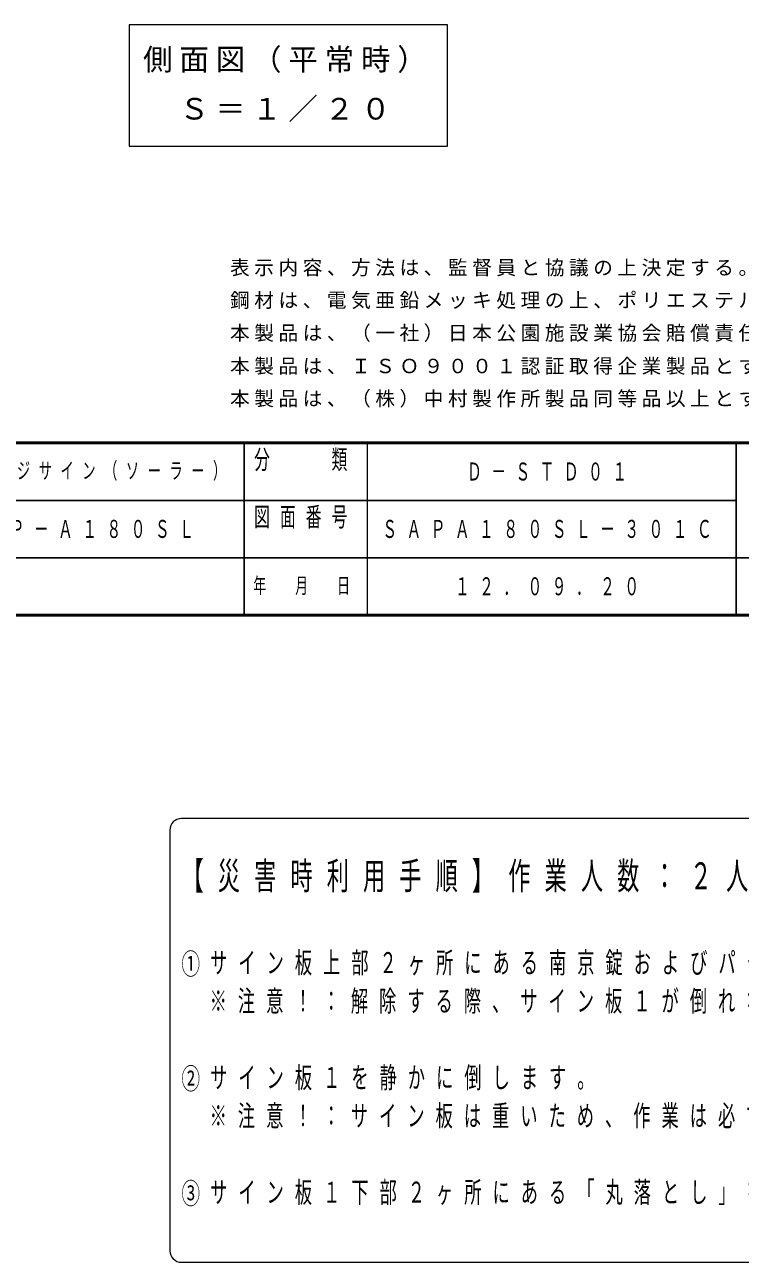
# Model space of a CAD drawing. Units: millimetres on the paper, scale 1:20. Extents: x -365 to 0, y -79 to 257.
# Drawn here: x -156.8 to -69.5, y -79 to 72 of the extents above; entities that cross this region are included whole.
import ezdxf
from ezdxf.enums import TextEntityAlignment as Align

# ---------------------------------------------------------------- set-up
doc = ezdxf.new("R2010")
doc.units = ezdxf.units.MM
for name, color, linetype, lineweight in [('1_20', 4, 'Continuous', 25), ('CLASS1', 7, 'Continuous', 13), ('NAKAMURA図枠', 7, 'Continuous', 13)]:
    doc.layers.add(name, color=color, linetype=linetype, lineweight=lineweight)
doc.layers.add('99', color=7, linetype='Continuous')
doc.styles.add('ＭＳ ゴシック', font='')
doc.styles.get('ＭＳ ゴシック').set_extended_font_data('MS Gothic')

msp = doc.modelspace()

# ---------------------------------------------------------------- linework, layer by layer
at = {"layer": '1_20', "color": 7, "lineweight": 13}
for p, q in [((-144.023, 72.026), (-144.023, 57.226)), ((-105.223, 72.026), (-144.023, 72.026)), ((-105.223, 57.226), (-105.223, 72.026)), ((-144.023, 57.226), (-105.223, 57.226))]:
    msp.add_line(p, q, dxfattribs=at)
at = {"layer": 'CLASS1'}
for p, q in [((-8.162, -24.818), (-137.662, -24.818)), ((-139.062, -26.218), (-139.062, -77.551)), ((-137.662, -78.951), (-8.162, -78.951))]:
    msp.add_line(p, q, dxfattribs=at)
for centre, start, end in [((-137.662, -26.218), 90, 180), ((-137.662, -77.551), 180, 270)]:
    msp.add_arc(centre, 1.4, start, end, dxfattribs=at)
at = {"layer": 'NAKAMURA図枠', "lineweight": 50}
for p, q in [((-365, 21), (0, 21)), ((-365, 0), (0, 0))]:
    msp.add_line(p, q, dxfattribs=at)
at = {"layer": 'NAKAMURA図枠', "lineweight": 25}
for p, q in [((-130, 21), (-130, 0)), ((-70, 21), (-70, 0)), ((-182.5, 14), (-70, 14)), ((-237.5, 7), (0, 7))]:
    msp.add_line(p, q, dxfattribs=at)
at = {"layer": 'NAKAMURA図枠'}
msp.add_line((-115, 21), (-115, 0), dxfattribs=at)

# ---------------------------------------------------------------- texts
at = {"layer": '1_20', "color": 7, "char_height": 2.639, "attachment_point": 5, "style": 'ＭＳ ゴシック'}
for s, insert in [('\\T1.23;側面図（平常時）', (-124.623, 67.626)), ('\\T1.23;Ｓ＝１／２０', (-124.623, 61.626))]:
    msp.add_mtext(s, dxfattribs=dict(at, insert=insert))
at = {"layer": '99', "attachment_point": 5, "style": 'ＭＳ ゴシック'}
for s, insert, char_height in [('\\T1.64;\\W0.6;メッセージサイン（ソーラー）', (-149.75, 17.5), 1.979), ('\\T1.64;\\W0.6;Ｄ－ＳＴＤ０１', (-92.5, 17.5), 2.199), ('\\T1.64;\\W0.6;ＳＡＰ－Ａ１８０ＳＬ', (-149.75, 10.5), 2.199), ('\\T1.64;\\W0.6;ＳＡＰＡ１８０ＳＬ－３０１Ｃ', (-92.5, 10.5), 2.199), ('\\T1.64;\\W0.6;１２．０９．２０', (-92.5, 3.5), 2.199)]:
    msp.add_mtext(s, dxfattribs=dict(at, insert=insert, char_height=char_height))
at = {"layer": 'CLASS1', "style": 'ＭＳ ゴシック', "width": 0.65}
for s, p in [('①', (-137.662, -42.551)), ('②', (-137.662, -56.551)), ('③', (-137.662, -70.551))]:
    msp.add_text(s, height=2.566, dxfattribs=at).set_placement(p, align=Align.MIDDLE_LEFT)
at = {"layer": 'CLASS1', "style": 'ＭＳ ゴシック'}
for s, insert, char_height, attachment_point in [('\\T1.23;表示内容、方法は、監督員と協議の上決定する。', (-131.732, 41.315), 1.76, 7), ('\\T1.23;鋼材は、電気亜鉛メッキ処理の上、ポリエステル樹脂粉体塗装（ダークグレー）仕上げとする。', (-131.732, 37.315), 1.76, 7), ('\\T1.23;本製品は、（一社）日本公園施設業協会賠償責任保険加入製品とする。', (-131.732, 33.315), 1.76, 7), ('\\T1.23;本製品は、ＩＳＯ９００１認証取得企業製品とする。', (-131.732, 29.315), 1.76, 7), ('\\T1.23;本製品は、（株）中村製作所製品同等品以上とする。', (-131.732, 25.315), 1.76, 7), ('\\T1.64;\\W0.6;【災害時利用手順】作業人数：２人', (-137.651, -32.003), 3.299, 4), ('\\T1.64;\\W0.6;サイン板上部２ヶ所にある南京錠およびパチン錠をそれぞれ解除します。', (-134.162, -42.551), 2.566, 4), ('\\T1.64;\\W0.6;\u3000※注意！：解除する際、サイン板１が倒れないよう支えながら行ってください。', (-137.662, -47.218), 2.566, 4), ('\\T1.64;\\W0.6;サイン板１を静かに倒します。', (-134.162, -56.551), 2.566, 4), ('\\T1.64;\\W0.6;\u3000※注意！：サイン板は重いため、作業は必ず２人で行ってください。', (-137.662, -61.218), 2.566, 4), ('\\T1.64;\\W0.6;サイン板１下部２ヶ所にある「丸落とし」を、左右の柱に差込み固定します。', (-134.162, -70.551), 2.566, 4)]:
    msp.add_mtext(s, dxfattribs=dict(at, insert=insert, char_height=char_height, attachment_point=attachment_point))
at = {"layer": 'NAKAMURA図枠', "style": 'ＭＳ ゴシック'}
for s, insert, char_height, attachment_point in [('\\T1.64;\\W0.6;分\u3000\u3000類', (-122.5, 20.167), 2.346, 2), ('\\T1.64;\\W0.6;図面番号', (-122.5, 13.167), 2.346, 2), ('\\T1.64;\\W0.6;年\u3000月\u3000日', (-122.5, 3.5), 1.906, 5)]:
    msp.add_mtext(s, dxfattribs=dict(at, insert=insert, char_height=char_height, attachment_point=attachment_point))

doc.saveas('drawing.dxf')
